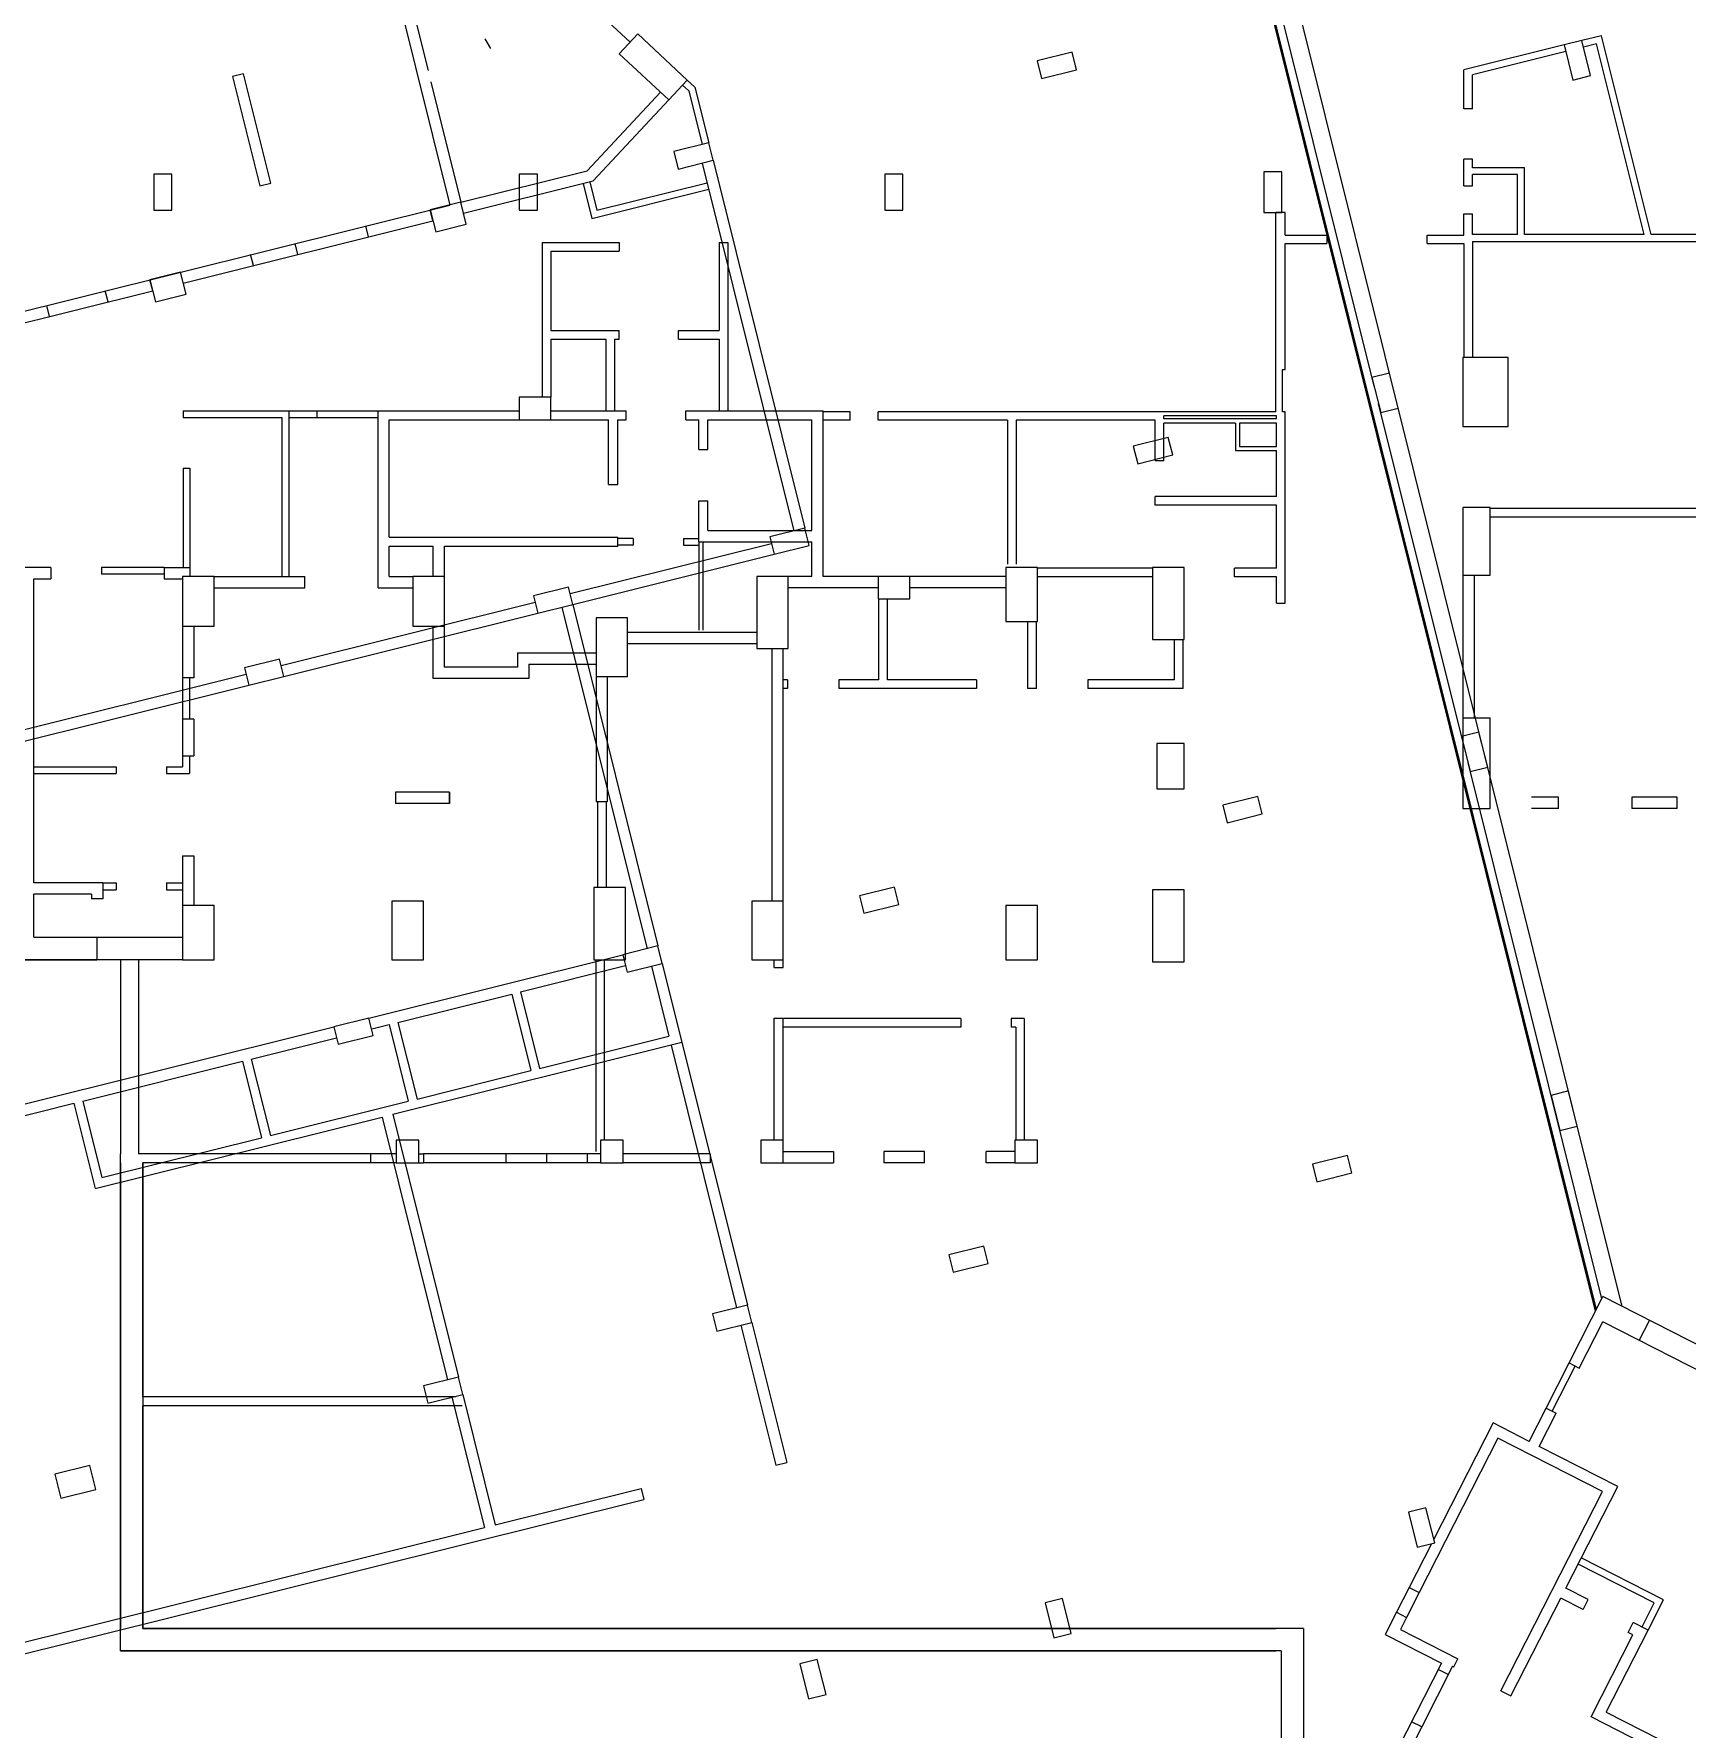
# Model space of a CAD drawing. Header units: metres. Extents: x -681087 to 1033303, y 74272 to 2630761.
# Drawn here: x 19767 to 56399, y 2245452 to 2283023 of the extents above; entities that cross this region are included whole.
import ezdxf

# ---------------------------------------------------------------- set-up
doc = ezdxf.new("R2010")
doc.units = ezdxf.units.M
for name, color, linetype in [('SKELETON_CLEAN', 7, 'Continuous'), ('SKELETON_ISOLATED', 1, 'Continuous'), ('SKELETON_ORIGINAL', 8, 'Continuous')]:
    doc.layers.add(name, color=color, linetype=linetype)

msp = doc.modelspace()

# ---------------------------------------------------------------- linework, layer by layer
at = {"layer": 'SKELETON_CLEAN'}
for p, q in [((26759, 2288160), (28985, 2279230)), ((27210, 2287386), (28500, 2282211)), ((33146, 2283022), (32737, 2282582)), ((34244, 2282000), (33146, 2283022)), ((54066, 2282874), (53678, 2282777)), ((54503, 2282983), (54066, 2282874)), ((54260, 2282098), (54066, 2282874)), ((55602, 2278574), (54503, 2282983)), ((32737, 2282582), (33836, 2281561)), ((42776, 2282617), (41999, 2282424)), ((42872, 2282229), (42776, 2282617)), ((53678, 2282777), (51453, 2282223)), ((53714, 2282632), (51643, 2282115)), ((53678, 2282777), (53871, 2282001)), ((54393, 2282801), (54102, 2282729)), ((55447, 2278574), (54393, 2282801)), ((24410, 2282140), (24168, 2282080)), ((24168, 2282080), (24773, 2279654)), ((25015, 2279714), (24410, 2282140)), ((41999, 2282424), (42096, 2282036)), ((42096, 2282036), (42872, 2282229)), ((51453, 2281364), (51453, 2282223)), ((51643, 2281364), (51643, 2282115)), ((53871, 2282001), (54260, 2282098)), ((28562, 2281960), (29228, 2279291)), ((33652, 2281732), (32027, 2279989)), ((33836, 2281561), (34244, 2282000)), ((34142, 2281890), (34280, 2281761)), ((34244, 2282000), (34415, 2281841)), ((34280, 2281761), (34577, 2280573)), ((34415, 2281841), (34722, 2280609)), ((33835, 2281561), (32160, 2279764)), ((51643, 2281364), (51453, 2281364)), ((34722, 2280609), (33946, 2280416)), ((34819, 2280221), (34722, 2280609)), ((33946, 2280416), (34043, 2280028)), ((34043, 2280028), (34819, 2280221)), ((34819, 2280221), (36851, 2272071)), ((51453, 2279654), (51453, 2280244)), ((51643, 2280244), (51453, 2280244)), ((51643, 2280054), (51643, 2280244)), ((22823, 2279916), (22423, 2279916)), ((22423, 2279916), (22423, 2279116)), ((22823, 2279116), (22823, 2279916)), ((29228, 2279291), (32027, 2279989)), ((30923, 2279916), (30523, 2279916)), ((30523, 2279916), (30523, 2279116)), ((30923, 2279116), (30923, 2279916)), ((39023, 2279916), (38623, 2279916)), ((38623, 2279916), (38623, 2279116)), ((39023, 2279116), (39023, 2279916)), ((47423, 2279966), (47023, 2279966)), ((47023, 2279966), (47023, 2279066)), ((47423, 2279066), (47423, 2279966)), ((52793, 2280054), (51643, 2280054)), ((52643, 2279904), (51643, 2279904)), ((51643, 2279654), (51643, 2279904)), ((52643, 2278574), (52643, 2279904)), ((52793, 2278574), (52793, 2280054)), ((24773, 2279654), (25015, 2279714)), ((29288, 2279048), (32160, 2279764)), ((31939, 2279709), (32133, 2278933)), ((32085, 2279746), (32242, 2279114)), ((32133, 2278933), (34722, 2279578)), ((32242, 2279114), (34685, 2279723)), ((51453, 2279654), (51643, 2279654)), ((14989, 2275741), (28985, 2279230)), ((22423, 2279116), (22823, 2279116)), ((29228, 2279291), (28549, 2279122)), ((28609, 2278879), (28549, 2279122)), ((28549, 2279122), (28670, 2278636)), ((29349, 2278806), (29228, 2279291)), ((30523, 2279116), (30923, 2279116)), ((38623, 2279116), (39023, 2279116)), ((23078, 2277500), (28609, 2278879)), ((28670, 2278636), (29349, 2278806)), ((47283, 2274649), (47283, 2279066)), ((47493, 2278564), (47493, 2279066)), ((51453, 2278564), (51453, 2279034)), ((51453, 2279034), (51643, 2279034)), ((51643, 2278574), (51643, 2279034)), ((31033, 2278399), (32733, 2278399)), ((31033, 2278399), (31033, 2274969)), ((32733, 2278399), (32733, 2278209)), ((34953, 2278399), (34953, 2276449)), ((34953, 2278399), (35143, 2278399)), ((35143, 2278399), (35143, 2274669)), ((47493, 2278564), (48418, 2278564)), ((47493, 2278374), (48418, 2278374)), ((47493, 2275584), (47493, 2278374)), ((48418, 2278564), (48418, 2278374)), ((50638, 2278564), (51453, 2278564)), ((50638, 2278374), (50638, 2278564)), ((50638, 2278374), (51453, 2278374)), ((51453, 2278374), (51453, 2275854)), ((52643, 2278574), (51643, 2278574)), ((51643, 2278424), (61253, 2278424)), ((51643, 2278424), (51643, 2275854)), ((55447, 2278574), (52793, 2278574)), ((61253, 2278574), (55602, 2278574)), ((31223, 2278209), (32733, 2278209)), ((31223, 2278209), (31223, 2276449)), ((23018, 2277743), (22339, 2277573)), ((22399, 2277331), (22339, 2277573)), ((22339, 2277573), (22460, 2277088)), ((23139, 2277258), (23018, 2277743)), ((14928, 2275468), (22399, 2277331)), ((22460, 2277088), (23139, 2277258)), ((31223, 2276449), (32733, 2276449)), ((32733, 2276259), (32733, 2276449)), ((34053, 2276259), (34053, 2276449)), ((34053, 2276449), (34953, 2276449)), ((31223, 2276259), (32443, 2276259)), ((31223, 2276259), (31223, 2274969)), ((32443, 2276259), (32443, 2274669)), ((32633, 2276259), (32633, 2274669)), ((32633, 2276259), (32733, 2276259)), ((34053, 2276259), (34953, 2276259)), ((34953, 2276259), (34953, 2274669)), ((52433, 2275854), (51433, 2275854)), ((51433, 2275854), (51433, 2274324)), ((52433, 2274324), (52433, 2275854)), ((47433, 2274649), (47433, 2275584)), ((47433, 2275584), (47493, 2275584)), ((49805, 2275507), (49416, 2275410)), ((49416, 2275410), (49610, 2274634)), ((49998, 2274730), (49805, 2275507)), ((31223, 2274969), (30523, 2274969)), ((30523, 2274969), (30523, 2274469)), ((31223, 2274469), (31223, 2274969)), ((23073, 2274669), (27393, 2274669)), ((23073, 2274669), (23073, 2274519)), ((25413, 2274669), (25413, 2274519)), ((27393, 2270749), (27393, 2274669)), ((27393, 2274669), (30523, 2274669)), ((31223, 2274669), (32893, 2274669)), ((32893, 2274469), (32893, 2274669)), ((34213, 2274469), (34213, 2274669)), ((34213, 2274669), (37253, 2274669)), ((37253, 2270999), (37253, 2274669)), ((37853, 2274649), (37253, 2274649)), ((37853, 2274459), (37853, 2274649)), ((47283, 2274649), (38473, 2274649)), ((38473, 2274459), (38473, 2274649)), ((47493, 2274649), (47433, 2274649)), ((47493, 2270989), (47493, 2274649)), ((49610, 2274634), (49998, 2274730)), ((23073, 2274519), (25263, 2274519)), ((25263, 2274519), (25263, 2270999)), ((25413, 2274519), (25413, 2270999)), ((25413, 2274519), (27393, 2274519)), ((27643, 2271869), (27643, 2274469)), ((27643, 2274469), (32503, 2274469)), ((30523, 2274469), (31223, 2274469)), ((32503, 2273039), (32503, 2274469)), ((32703, 2274469), (32893, 2274469)), ((32703, 2273039), (32703, 2274469)), ((34213, 2274469), (34503, 2274469)), ((34503, 2273814), (34503, 2274469)), ((34703, 2274469), (37003, 2274469)), ((34703, 2273814), (34703, 2274469)), ((37003, 2272019), (37003, 2274469)), ((37853, 2274459), (37253, 2274459)), ((41343, 2274459), (38473, 2274459)), ((41343, 2274459), (41343, 2271269)), ((41533, 2274459), (41533, 2271269)), ((44613, 2274459), (41533, 2274459)), ((44613, 2273569), (44613, 2274459)), ((47303, 2274559), (44803, 2274559)), ((44803, 2274489), (44803, 2274559)), ((47303, 2274489), (44803, 2274489)), ((46393, 2274399), (44803, 2274399)), ((44803, 2273569), (44803, 2274399)), ((46393, 2274399), (46393, 2273789)), ((47303, 2274399), (46483, 2274399)), ((46483, 2274399), (46483, 2273879)), ((47303, 2274489), (47303, 2274559)), ((47303, 2273879), (47303, 2274399)), ((51433, 2274324), (52433, 2274324)), ((34503, 2273814), (34703, 2273814)), ((44904, 2274079), (44128, 2273885)), ((44128, 2273885), (44225, 2273497)), ((45001, 2273691), (44904, 2274079)), ((46483, 2273879), (47303, 2273879)), ((44225, 2273497), (45001, 2273691)), ((44613, 2273569), (44803, 2273569)), ((46393, 2273789), (47303, 2273789)), ((47303, 2272769), (47303, 2273789)), ((23073, 2273399), (23223, 2273399)), ((23073, 2273399), (23073, 2271199)), ((23223, 2273399), (23223, 2271199)), ((32503, 2273039), (32703, 2273039)), ((47303, 2272769), (44613, 2272769)), ((44613, 2272579), (44613, 2272769)), ((34503, 2271769), (34503, 2272674)), ((34503, 2272674), (34703, 2272674)), ((34703, 2272019), (34703, 2272674)), ((47303, 2272579), (44613, 2272579)), ((47303, 2271182), (47303, 2272579)), ((52033, 2272524), (51433, 2272524)), ((51433, 2272524), (51433, 2271024)), ((52033, 2271024), (52033, 2272524)), ((34703, 2272019), (37003, 2272019)), ((36851, 2272071), (36075, 2271877)), ((36948, 2271683), (36851, 2272071)), ((27643, 2271869), (32703, 2271869)), ((27643, 2270999), (27643, 2271669)), ((27643, 2271669), (28613, 2271669)), ((28613, 2270999), (28613, 2271669)), ((28863, 2271669), (32703, 2271669)), ((28863, 2270999), (28863, 2271669)), ((32703, 2271669), (32703, 2271869)), ((33044, 2271839), (32704, 2271839)), ((33044, 2271689), (32704, 2271689)), ((33044, 2271839), (33044, 2271689)), ((34164, 2271839), (34503, 2271839)), ((34164, 2271839), (34164, 2271689)), ((34164, 2271689), (34503, 2271689)), ((34503, 2271769), (34503, 2269804)), ((34503, 2271769), (37003, 2271769)), ((36075, 2271877), (36172, 2271489)), ((36172, 2271489), (36948, 2271683)), ((37003, 2270999), (37003, 2271769)), ((20143, 2271199), (17753, 2271199)), ((20143, 2271199), (20143, 2270949)), ((22653, 2271199), (21263, 2271199)), ((21263, 2271199), (21263, 2271049)), ((22653, 2271199), (23223, 2271199)), ((22653, 2271199), (22653, 2270949)), ((23223, 2271199), (23223, 2270999)), ((31708, 2270376), (36172, 2271489)), ((42003, 2271199), (41303, 2271199)), ((41303, 2271199), (41303, 2269999)), ((42003, 2269999), (42003, 2271199)), ((45253, 2271199), (44553, 2271199)), ((44553, 2271199), (44553, 2269599)), ((45253, 2269599), (45253, 2271199)), ((19768, 2270949), (20143, 2270949)), ((19768, 2264204), (19768, 2270949)), ((22653, 2271049), (21263, 2271049)), ((22653, 2270949), (23063, 2270949)), ((23763, 2270999), (23063, 2270999)), ((23063, 2270999), (23063, 2269899)), ((23763, 2270999), (25773, 2270999)), ((23763, 2269899), (23763, 2270999)), ((25773, 2270749), (25773, 2270999)), ((27643, 2270999), (28163, 2270999)), ((28863, 2270999), (28163, 2270999)), ((28163, 2270999), (28163, 2269899)), ((28863, 2269899), (28863, 2270999)), ((36483, 2270999), (35783, 2270999)), ((35783, 2270999), (35783, 2269399)), ((37003, 2270999), (36433, 2270999)), ((36483, 2269399), (36483, 2270999)), ((41303, 2270999), (37253, 2270999)), ((39173, 2270999), (38473, 2270999)), ((38473, 2270999), (38473, 2270499)), ((39173, 2270499), (39173, 2270999)), ((47303, 2271179), (46373, 2271179)), ((46373, 2270989), (46373, 2271179)), ((47303, 2270989), (46373, 2270989)), ((47303, 2270409), (47303, 2270989)), ((47493, 2270409), (47493, 2270989)), ((51433, 2271024), (52033, 2271024)), ((51433, 2271024), (51433, 2267854)), ((23763, 2270749), (25773, 2270749)), ((27393, 2270749), (28163, 2270749)), ((31611, 2270764), (30835, 2270571)), ((30835, 2270571), (30932, 2270183)), ((31708, 2270376), (31611, 2270764)), ((38473, 2270499), (39173, 2270499)), ((38493, 2268704), (38493, 2270499)), ((38683, 2268704), (38683, 2270499)), ((25304, 2268780), (30932, 2270183)), ((30932, 2270183), (31708, 2270376)), ((31708, 2270376), (33595, 2262808)), ((32223, 2270084), (32223, 2267394)), ((32923, 2270084), (32223, 2270084)), ((32923, 2268784), (32923, 2270084)), ((47303, 2270409), (47493, 2270409)), ((23063, 2269899), (23063, 2268754)), ((23063, 2269899), (23763, 2269899)), ((23313, 2269899), (23313, 2268754)), ((28163, 2269899), (28863, 2269899)), ((28613, 2268734), (28613, 2269899)), ((28863, 2268984), (28863, 2269899)), ((41303, 2269999), (42003, 2269999)), ((41793, 2268514), (41793, 2269999)), ((41983, 2268514), (41983, 2269999)), ((30483, 2269304), (30483, 2268984)), ((30483, 2269304), (32223, 2269304)), ((35783, 2269399), (36483, 2269399)), ((36373, 2263804), (36373, 2269399)), ((44553, 2269599), (45253, 2269599)), ((45043, 2268704), (45043, 2269599)), ((45233, 2268514), (45233, 2269599)), ((25207, 2269168), (24431, 2268974)), ((24431, 2268974), (24528, 2268586)), ((25304, 2268780), (25207, 2269168)), ((30483, 2268984), (28863, 2268984)), ((30733, 2269054), (30733, 2268734)), ((30733, 2269054), (32223, 2269054)), ((17154, 2266747), (24528, 2268586)), ((23063, 2268754), (23063, 2267834)), ((23313, 2268754), (23063, 2268754)), ((24528, 2268586), (25304, 2268780)), ((30733, 2268734), (28613, 2268734)), ((32223, 2268784), (32923, 2268784)), ((32473, 2268784), (32473, 2266004)), ((36463, 2268704), (36373, 2268704)), ((36463, 2268704), (36463, 2268514)), ((38493, 2268704), (37603, 2268704)), ((37603, 2268704), (37603, 2268514)), ((40653, 2268704), (38683, 2268704)), ((40653, 2268704), (40653, 2268514)), ((45043, 2268704), (43123, 2268704)), ((43123, 2268704), (43123, 2268514)), ((36463, 2268514), (36373, 2268514)), ((40653, 2268514), (37603, 2268514)), ((41983, 2268514), (41793, 2268514)), ((45233, 2268514), (43123, 2268514)), ((23063, 2267834), (23063, 2267024)), ((23313, 2267834), (23063, 2267834)), ((23313, 2267834), (23313, 2267024)), ((52033, 2267854), (51433, 2267854)), ((51433, 2267854), (51433, 2265854)), ((52033, 2265854), (52033, 2267854)), ((51788, 2267550), (51400, 2267453)), ((51400, 2267453), (51594, 2266677)), ((51982, 2266774), (51788, 2267550)), ((45253, 2267294), (44653, 2267294)), ((44653, 2267294), (44653, 2266294)), ((45253, 2267294), (45053, 2267294)), ((45253, 2266294), (45253, 2267294)), ((19768, 2266779), (21588, 2266779)), ((21588, 2266779), (21588, 2266629)), ((22708, 2266779), (23063, 2266779)), ((22708, 2266779), (22708, 2266629)), ((23063, 2267024), (23063, 2266779)), ((23063, 2267024), (23313, 2267024)), ((23213, 2267024), (23213, 2266629)), ((51594, 2266677), (51982, 2266774)), ((19768, 2266629), (21588, 2266629)), ((22708, 2266629), (23213, 2266629)), ((28978, 2266219), (27778, 2266219)), ((27778, 2266219), (27778, 2265969)), ((28978, 2265969), (27778, 2265969)), ((28978, 2265969), (28978, 2266219)), ((32473, 2266004), (32223, 2266004)), ((44653, 2266294), (45253, 2266294)), ((46888, 2266122), (46112, 2265929)), ((46112, 2265929), (46209, 2265541)), ((46985, 2265734), (46888, 2266122)), ((53553, 2266104), (52953, 2266104)), ((53553, 2265854), (53553, 2266104)), ((55173, 2266104), (55173, 2265854)), ((56183, 2266104), (55173, 2266104)), ((56183, 2265854), (56183, 2266104)), ((46209, 2265541), (46985, 2265734)), ((51433, 2265854), (52033, 2265854)), ((53553, 2265854), (52953, 2265854)), ((56183, 2265854), (55173, 2265854)), ((23063, 2264804), (23063, 2263704)), ((23063, 2264804), (23313, 2264804)), ((23313, 2264804), (23313, 2263704)), ((21293, 2264204), (19768, 2264204)), ((21293, 2264204), (21588, 2264204)), ((21293, 2264204), (21293, 2263854)), ((21293, 2264054), (21588, 2264054)), ((21588, 2264204), (21588, 2264054)), ((22708, 2264204), (23063, 2264204)), ((22708, 2264204), (22708, 2264054)), ((22708, 2264054), (23063, 2264054)), ((32873, 2264104), (32173, 2264104)), ((32173, 2264104), (32173, 2262504)), ((32873, 2262504), (32873, 2264104)), ((38835, 2264114), (38059, 2263921)), ((38932, 2263726), (38835, 2264114)), ((45253, 2264054), (44553, 2264054)), ((44553, 2264054), (44553, 2262454)), ((45253, 2262454), (45253, 2264054)), ((19768, 2263004), (19768, 2263954)), ((21043, 2263954), (19768, 2263954)), ((21043, 2263954), (21043, 2263854)), ((21293, 2263854), (21043, 2263854)), ((23763, 2263704), (23063, 2263704)), ((23063, 2263704), (23063, 2262504)), ((23763, 2262504), (23763, 2263704)), ((28398, 2263804), (27698, 2263804)), ((27698, 2263804), (27698, 2262504)), ((28398, 2262504), (28398, 2263804)), ((36373, 2263804), (35673, 2263804)), ((35673, 2263804), (35673, 2262504)), ((36373, 2262504), (36373, 2263804)), ((38059, 2263921), (38155, 2263533)), ((38155, 2263533), (38932, 2263726)), ((42003, 2263704), (41303, 2263704)), ((41303, 2263704), (41303, 2262504)), ((42003, 2262504), (42003, 2263704)), ((19768, 2263004), (23063, 2263004)), ((21163, 2263004), (21163, 2262504)), ((27191, 2261211), (32819, 2262614)), ((33595, 2262808), (32819, 2262614)), ((32819, 2262614), (32916, 2262226)), ((33692, 2262420), (33595, 2262808)), ((23063, 2262504), (3243, 2262504)), ((18123, 2262504), (21163, 2262504)), ((21683, 2262504), (21683, 2258204)), ((22083, 2262504), (22083, 2258204)), ((23063, 2262504), (23763, 2262504)), ((27698, 2262504), (28398, 2262504)), ((30551, 2261791), (32879, 2262372)), ((32173, 2262504), (32873, 2262504)), ((32916, 2262226), (33692, 2262420)), ((33449, 2262359), (33836, 2260807)), ((33692, 2262420), (35581, 2254845)), ((35673, 2262504), (36373, 2262504)), ((36173, 2262329), (36173, 2262504)), ((36173, 2262329), (36373, 2262329)), ((36373, 2262329), (36373, 2262504)), ((41303, 2262504), (42003, 2262504)), ((44553, 2262454), (45253, 2262454)), ((30551, 2261791), (30974, 2260093)), ((27834, 2261114), (30357, 2261743)), ((30357, 2261743), (30780, 2260045)), ((27191, 2261211), (26415, 2261018)), ((27288, 2260823), (27191, 2261211)), ((27252, 2260969), (27640, 2261065)), ((27640, 2261065), (28063, 2259367)), ((27834, 2261114), (28257, 2259416)), ((36173, 2258504), (36173, 2261209)), ((36173, 2261209), (36373, 2261209)), ((36373, 2258504), (36373, 2261209)), ((39633, 2261199), (36383, 2261199)), ((40303, 2261199), (39633, 2261199)), ((40303, 2261199), (40303, 2261009)), ((41713, 2261199), (41423, 2261199)), ((41423, 2261199), (41423, 2261009)), ((41713, 2261199), (41713, 2258504)), ((19041, 2259179), (26415, 2261018)), ((24583, 2260303), (26475, 2260775)), ((26415, 2261018), (26512, 2260630)), ((26512, 2260630), (27288, 2260823)), ((27723, 2259077), (34127, 2260673)), ((30974, 2260093), (33836, 2260807)), ((40303, 2261009), (36383, 2261009)), ((41523, 2261009), (41423, 2261009)), ((41523, 2261009), (41523, 2258504)), ((24583, 2260303), (25007, 2258605)), ((20848, 2259372), (24389, 2260255)), ((24389, 2260255), (24813, 2258557)), ((28257, 2259416), (30780, 2260045)), ((53772, 2259594), (53384, 2259497)), ((53966, 2258817), (53772, 2259594)), ((19101, 2258936), (20654, 2259324)), ((20654, 2259324), (21125, 2257431)), ((20848, 2259372), (21271, 2257674)), ((25007, 2258605), (28063, 2259367)), ((53384, 2259497), (53578, 2258721)), ((21125, 2257431), (27481, 2259016)), ((27481, 2259016), (28932, 2253194)), ((27723, 2259077), (29175, 2253255)), ((53578, 2258721), (53966, 2258817)), ((21271, 2257674), (24813, 2258557)), ((28298, 2258504), (27798, 2258504)), ((27798, 2258504), (27798, 2258004)), ((28298, 2258004), (28298, 2258504)), ((32823, 2258504), (32323, 2258504)), ((32323, 2258504), (32323, 2258004)), ((32823, 2258004), (32823, 2258504)), ((36373, 2258504), (35873, 2258504)), ((35873, 2258504), (35873, 2258004)), ((36373, 2258004), (36373, 2258504)), ((42003, 2258504), (41503, 2258504)), ((41503, 2258504), (41503, 2258004)), ((42003, 2258004), (42003, 2258504)), ((21683, 2247184), (21683, 2258204)), ((27798, 2258204), (22082, 2258204)), ((28298, 2258204), (28403, 2258204)), ((32033, 2258204), (28403, 2258204)), ((28403, 2258204), (28403, 2258004)), ((32323, 2258204), (32033, 2258204)), ((32033, 2258004), (32033, 2258204)), ((34753, 2258204), (32823, 2258204)), ((34753, 2258204), (34753, 2258004)), ((36373, 2258254), (37483, 2258254)), ((37483, 2258254), (37483, 2258004)), ((38603, 2258254), (38603, 2258004)), ((39498, 2258254), (38603, 2258254)), ((39498, 2258004), (39498, 2258254)), ((41503, 2258254), (40868, 2258254)), ((40868, 2258004), (40868, 2258254)), ((48872, 2258166), (48096, 2257972)), ((48969, 2257778), (48872, 2258166)), ((27798, 2258004), (22182, 2258004)), ((22183, 2252819), (22183, 2258004)), ((27798, 2258004), (28298, 2258004)), ((28298, 2258004), (28403, 2258004)), ((32033, 2258004), (28403, 2258004)), ((32323, 2258004), (32033, 2258004)), ((32323, 2258004), (32823, 2258004)), ((34753, 2258004), (32823, 2258004)), ((35873, 2258004), (36373, 2258004)), ((36373, 2258004), (37483, 2258004)), ((39498, 2258004), (38603, 2258004)), ((41503, 2258004), (40868, 2258004)), ((41503, 2258004), (42003, 2258004)), ((48096, 2257972), (48193, 2257584)), ((48193, 2257584), (48969, 2257778)), ((40819, 2256158), (40042, 2255964)), ((40915, 2255770), (40819, 2256158)), ((40042, 2255964), (40139, 2255576)), ((40139, 2255576), (40915, 2255770)), ((53786, 2253566), (54535, 2255036)), ((59542, 2252485), (54535, 2255036)), ((35579, 2254851), (34803, 2254658)), ((34803, 2254658), (34899, 2254270)), ((35676, 2254463), (35579, 2254851)), ((34899, 2254270), (35676, 2254463)), ((35433, 2254403), (36207, 2251298)), ((35676, 2254463), (36450, 2251358)), ((54008, 2253453), (54531, 2254477)), ((59761, 2251812), (54531, 2254477)), ((53277, 2252568), (53786, 2253566)), ((53786, 2253566), (54008, 2253453)), ((29175, 2253255), (28399, 2253061)), ((29272, 2252867), (29175, 2253255)), ((29124, 2252819), (22183, 2252819)), ((28399, 2253061), (28496, 2252673)), ((28496, 2252673), (29272, 2252867)), ((29029, 2252806), (29749, 2249920)), ((29272, 2252867), (29991, 2249980)), ((52900, 2251829), (53277, 2252568)), ((53123, 2251715), (53500, 2252455)), ((53277, 2252568), (53500, 2252455)), ((52099, 2252237), (50786, 2249662)), ((52900, 2251829), (52099, 2252237)), ((52208, 2251901), (50464, 2248480)), ((54524, 2250721), (52208, 2251901)), ((54861, 2250830), (53123, 2251715)), ((21006, 2251295), (20230, 2251102)), ((21139, 2250762), (21006, 2251295)), ((36207, 2251298), (36450, 2251358)), ((20230, 2251102), (20363, 2250568)), ((14212, 2245788), (33283, 2250543)), ((20363, 2250568), (21139, 2250762)), ((29991, 2249980), (33223, 2250786)), ((33223, 2250786), (33283, 2250543)), ((52273, 2246301), (54524, 2250721)), ((53712, 2248576), (54861, 2250830)), ((50613, 2250355), (50225, 2250258)), ((50225, 2250258), (50419, 2249482)), ((50807, 2249579), (50613, 2250355)), ((14394, 2246091), (29749, 2249920)), ((50735, 2249561), (50242, 2248593)), ((50419, 2249482), (50807, 2249579)), ((55673, 2248250), (53984, 2249110)), ((55875, 2248315), (54053, 2249244)), ((42560, 2248347), (42172, 2248250)), ((42753, 2247571), (42560, 2248347)), ((50242, 2248593), (49960, 2248041)), ((50464, 2248480), (50183, 2247927)), ((50242, 2248593), (50464, 2248480)), ((52495, 2246188), (53599, 2248353)), ((54093, 2248101), (53599, 2248353)), ((54207, 2248324), (53712, 2248576)), ((54093, 2248101), (54207, 2248324)), ((55534, 2247647), (55875, 2248315)), ((42172, 2248250), (42365, 2247474)), ((49960, 2248041), (49711, 2247551)), ((49960, 2248041), (50183, 2247927)), ((50183, 2247927), (50047, 2247660)), ((55401, 2247715), (55673, 2248250)), ((22183, 2247684), (47283, 2247684)), ((47903, 2247684), (22183, 2247684)), ((42365, 2247474), (42753, 2247571)), ((49711, 2247551), (50958, 2246915)), ((50047, 2247660), (51321, 2247011)), ((54272, 2245720), (55198, 2247538)), ((54608, 2245830), (55534, 2247647)), ((55091, 2247592), (55204, 2247815)), ((55198, 2247538), (55091, 2247592)), ((55534, 2247647), (55204, 2247815)), ((47403, 2247184), (47403, 2230099)), ((37126, 2246992), (36738, 2246896)), ((36738, 2246896), (36932, 2246119)), ((37320, 2246216), (37126, 2246992)), ((50958, 2246915), (48915, 2242905)), ((51203, 2246846), (50518, 2245501)), ((51203, 2246846), (51230, 2246832)), ((51230, 2246832), (51321, 2247011)), ((36932, 2246119), (37320, 2246216)), ((47903, 2246352), (47903, 2244819)), ((52273, 2246301), (52495, 2246188)), ((54272, 2245720), (54363, 2245899)), ((56317, 2244678), (54272, 2245720)), ((54608, 2245830), (62043, 2242041)), ((50518, 2245501), (50295, 2245614)), ((50518, 2245501), (50386, 2245242))]:
    msp.add_line(p, q, dxfattribs=at)
at = {"layer": 'SKELETON_ISOLATED'}
for p, q in [((54963, 2254818), (45244, 2293796)), ((54381, 2254734), (45920, 2288669)), ((31911, 2283834), (32977, 2282840)), ((49465, 2275216), (47433, 2283366)), ((29761, 2282917), (29883, 2282699)), ((34576, 2280161), (36608, 2272010)), ((27183, 2278523), (27122, 2278766)), ((47258, 2279066), (47353, 2279066)), ((25550, 2278374), (25611, 2278132)), ((24631, 2277887), (24570, 2278130)), ((21410, 2277084), (21349, 2277327)), ((20049, 2277002), (20109, 2276760)), ((26033, 2274669), (26033, 2274519)), ((51449, 2267259), (49562, 2274828)), ((58083, 2272504), (52033, 2272504)), ((58083, 2272314), (52033, 2272314)), ((31648, 2270619), (36111, 2271732)), ((34593, 2271769), (34593, 2269804)), ((44553, 2271179), (42003, 2271179)), ((44553, 2270989), (42003, 2270989)), ((51683, 2271024), (51683, 2267854)), ((38473, 2270749), (36483, 2270749)), ((41303, 2270749), (39173, 2270749)), ((25244, 2269022), (30871, 2270425)), ((31466, 2270316), (33353, 2262747)), ((35783, 2269754), (32923, 2269754)), ((35783, 2269504), (32923, 2269504)), ((36123, 2263804), (36123, 2269399)), ((17093, 2266990), (24468, 2268829)), ((23213, 2268754), (23213, 2267834)), ((54509, 2254985), (51545, 2266871)), ((32263, 2264104), (32263, 2266004)), ((32453, 2264104), (32453, 2266004)), ((32223, 2258254), (32223, 2262504)), ((32413, 2258507), (32413, 2262504)), ((33885, 2260613), (35336, 2254791)), ((27223, 2258204), (27223, 2258004)), ((30223, 2258204), (30223, 2258004)), ((31133, 2258004), (31133, 2258204)), ((21683, 2258004), (21683, 2247684)), ((55341, 2254064), (55568, 2254510)), ((53411, 2252500), (53919, 2253498)), ((22183, 2252844), (22183, 2250152)), ((29254, 2252619), (22183, 2252619)), ((34543, 2247184), (34483, 2247184)), ((51108, 2246659), (50885, 2246772))]:
    msp.add_line(p, q, dxfattribs=at)
at = {"layer": 'SKELETON_ORIGINAL'}
for p, q in [((54963, 2254818), (45244, 2293796)), ((54370, 2254714), (45905, 2288665)), ((54391, 2254754), (45935, 2288672)), ((26759, 2288160), (28985, 2279230)), ((27210, 2287386), (28500, 2282211)), ((31911, 2283834), (32977, 2282840)), ((49465, 2275216), (47433, 2283366)), ((29761, 2282917), (29883, 2282699)), ((33146, 2283022), (32737, 2282582)), ((33147, 2283023), (32738, 2282584)), ((34244, 2282000), (33146, 2283022)), ((34244, 2282000), (33147, 2283023)), ((54066, 2282874), (53678, 2282777)), ((54503, 2282983), (54066, 2282874)), ((54260, 2282098), (54066, 2282874)), ((55602, 2278574), (54503, 2282983)), ((32737, 2282582), (33836, 2281561)), ((32738, 2282584), (33835, 2281561)), ((42776, 2282617), (41999, 2282424)), ((42872, 2282229), (42776, 2282617)), ((53678, 2282777), (51453, 2282223)), ((53714, 2282632), (51643, 2282115)), ((53678, 2282777), (53871, 2282001)), ((54393, 2282801), (54102, 2282729)), ((55447, 2278574), (54393, 2282801)), ((24410, 2282140), (24168, 2282080)), ((24168, 2282080), (24773, 2279654)), ((25015, 2279714), (24410, 2282140)), ((41999, 2282424), (42096, 2282036)), ((42096, 2282036), (42872, 2282229)), ((51453, 2281364), (51453, 2282223)), ((51643, 2281364), (51643, 2282115)), ((53871, 2282001), (54260, 2282098)), ((28562, 2281960), (29228, 2279291)), ((33652, 2281732), (32027, 2279989)), ((33835, 2281561), (34244, 2282000)), ((33836, 2281561), (34244, 2282000)), ((34142, 2281890), (34280, 2281761)), ((34244, 2282000), (34415, 2281841)), ((34280, 2281761), (34577, 2280573)), ((34415, 2281841), (34722, 2280609)), ((33835, 2281561), (32160, 2279764)), ((51643, 2281364), (51453, 2281364)), ((34722, 2280609), (33946, 2280416)), ((34819, 2280221), (34722, 2280609)), ((33946, 2280416), (34043, 2280028)), ((34043, 2280028), (34819, 2280221)), ((34819, 2280221), (36851, 2272071)), ((51453, 2279654), (51453, 2280244)), ((51643, 2280244), (51453, 2280244)), ((51643, 2280054), (51643, 2280244)), ((22823, 2279916), (22423, 2279916)), ((22423, 2279916), (22423, 2279116)), ((22823, 2279116), (22823, 2279916)), ((29228, 2279291), (32027, 2279989)), ((30923, 2279916), (30523, 2279916)), ((30523, 2279916), (30523, 2279116)), ((30923, 2279116), (30923, 2279916)), ((34576, 2280161), (36608, 2272010)), ((39023, 2279916), (38623, 2279916)), ((38623, 2279916), (38623, 2279116)), ((39023, 2279116), (39023, 2279916)), ((47423, 2279966), (47023, 2279966)), ((47023, 2279966), (47023, 2279066)), ((47423, 2279066), (47423, 2279966)), ((52793, 2280054), (51643, 2280054)), ((52643, 2279904), (51643, 2279904)), ((51643, 2279654), (51643, 2279904)), ((52643, 2278574), (52643, 2279904)), ((52793, 2278574), (52793, 2280054)), ((24773, 2279654), (25015, 2279714)), ((29288, 2279048), (32160, 2279764)), ((31939, 2279709), (32133, 2278933)), ((32085, 2279746), (32242, 2279114)), ((32133, 2278933), (34722, 2279578)), ((32242, 2279114), (34685, 2279723)), ((51453, 2279654), (51643, 2279654)), ((14989, 2275741), (28985, 2279230)), ((22423, 2279116), (22823, 2279116)), ((29228, 2279291), (28549, 2279122)), ((28609, 2278879), (28549, 2279122)), ((28549, 2279122), (28670, 2278636)), ((29349, 2278806), (29228, 2279291)), ((30523, 2279116), (30923, 2279116)), ((38623, 2279116), (39023, 2279116)), ((23078, 2277500), (28609, 2278879)), ((27183, 2278523), (27122, 2278766)), ((28670, 2278636), (29349, 2278806)), ((47023, 2279066), (47423, 2279066)), ((47283, 2274649), (47283, 2279066)), ((47493, 2279066), (47283, 2279066)), ((47493, 2278564), (47493, 2279066)), ((51453, 2278564), (51453, 2279034)), ((51453, 2279034), (51643, 2279034)), ((51643, 2278574), (51643, 2279034)), ((25550, 2278374), (25611, 2278132)), ((31033, 2278399), (32733, 2278399)), ((31033, 2278399), (31033, 2274969)), ((32733, 2278399), (32733, 2278209)), ((34953, 2278399), (34953, 2276449)), ((34953, 2278399), (35143, 2278399)), ((35143, 2278399), (35143, 2274669)), ((47493, 2278564), (48418, 2278564)), ((47493, 2278374), (48418, 2278374)), ((47493, 2275584), (47493, 2278374)), ((48418, 2278564), (48418, 2278374)), ((50638, 2278564), (51453, 2278564)), ((50638, 2278374), (50638, 2278564)), ((50638, 2278374), (51453, 2278374)), ((51453, 2278374), (51453, 2275854)), ((52643, 2278574), (51643, 2278574)), ((51643, 2278424), (61253, 2278424)), ((51643, 2278424), (51643, 2275854)), ((55447, 2278574), (52793, 2278574)), ((61253, 2278574), (55602, 2278574)), ((24631, 2277887), (24570, 2278130)), ((31223, 2278209), (32733, 2278209)), ((31223, 2278209), (31223, 2276449)), ((23018, 2277743), (22339, 2277573)), ((22399, 2277331), (22339, 2277573)), ((22339, 2277573), (22460, 2277088)), ((23139, 2277258), (23018, 2277743)), ((14928, 2275468), (22399, 2277331)), ((21410, 2277084), (21349, 2277327)), ((22460, 2277088), (23139, 2277258)), ((20049, 2277002), (20109, 2276760)), ((31223, 2276449), (32733, 2276449)), ((32733, 2276259), (32733, 2276449)), ((34053, 2276259), (34053, 2276449)), ((34053, 2276449), (34953, 2276449)), ((31223, 2276259), (32443, 2276259)), ((31223, 2276259), (31223, 2274969)), ((32443, 2276259), (32443, 2274669)), ((32633, 2276259), (32633, 2274669)), ((32633, 2276259), (32733, 2276259)), ((34053, 2276259), (34953, 2276259)), ((34953, 2276259), (34953, 2274669)), ((52433, 2275854), (51433, 2275854)), ((51433, 2275854), (51433, 2274324)), ((52433, 2274324), (52433, 2275854)), ((47433, 2274649), (47433, 2275584)), ((47433, 2275584), (47493, 2275584)), ((49805, 2275507), (49416, 2275410)), ((49416, 2275410), (49610, 2274634)), ((49998, 2274730), (49805, 2275507)), ((31223, 2274969), (30523, 2274969)), ((30523, 2274969), (30523, 2274469)), ((31223, 2274469), (31223, 2274969)), ((23073, 2274669), (27393, 2274669)), ((23073, 2274669), (23073, 2274519)), ((25413, 2274669), (25413, 2274519)), ((26033, 2274669), (26033, 2274519)), ((27393, 2270749), (27393, 2274669)), ((27393, 2270749), (27393, 2274669)), ((27393, 2274669), (30523, 2274669)), ((31223, 2274669), (32893, 2274669)), ((32893, 2274469), (32893, 2274669)), ((34213, 2274469), (34213, 2274669)), ((34213, 2274669), (37253, 2274669)), ((37253, 2270999), (37253, 2274669)), ((37853, 2274649), (37253, 2274649)), ((37853, 2274459), (37853, 2274649)), ((47283, 2274649), (38473, 2274649)), ((38473, 2274459), (38473, 2274649)), ((47493, 2274649), (47433, 2274649)), ((47493, 2270989), (47493, 2274649)), ((51449, 2267259), (49562, 2274828)), ((49610, 2274634), (49998, 2274730)), ((23073, 2274519), (25263, 2274519)), ((25263, 2274519), (25263, 2270999)), ((25413, 2274519), (25413, 2270999)), ((25413, 2274519), (27393, 2274519)), ((27643, 2271869), (27643, 2274469)), ((27643, 2274469), (32503, 2274469)), ((30523, 2274469), (31223, 2274469)), ((32503, 2273039), (32503, 2274469)), ((32703, 2274469), (32893, 2274469)), ((32703, 2273039), (32703, 2274469)), ((34213, 2274469), (34503, 2274469)), ((34503, 2273814), (34503, 2274469)), ((34703, 2274469), (37003, 2274469)), ((34703, 2273814), (34703, 2274469)), ((37003, 2272019), (37003, 2274469)), ((37853, 2274459), (37253, 2274459)), ((41343, 2274459), (38473, 2274459)), ((41343, 2274459), (41343, 2271269)), ((41533, 2274459), (41533, 2271269)), ((44613, 2274459), (41533, 2274459)), ((44613, 2273569), (44613, 2274459)), ((47303, 2274559), (44803, 2274559)), ((44803, 2274489), (44803, 2274559)), ((47303, 2274489), (44803, 2274489)), ((46393, 2274399), (44803, 2274399)), ((44803, 2273569), (44803, 2274399)), ((46393, 2274399), (46393, 2273789)), ((47303, 2274399), (46483, 2274399)), ((46483, 2274399), (46483, 2273879)), ((47303, 2274489), (47303, 2274559)), ((47303, 2273879), (47303, 2274399)), ((51433, 2274324), (52433, 2274324)), ((34503, 2273814), (34703, 2273814)), ((44904, 2274079), (44128, 2273885)), ((44128, 2273885), (44225, 2273497)), ((45001, 2273691), (44904, 2274079)), ((46483, 2273879), (47303, 2273879)), ((44225, 2273497), (45001, 2273691)), ((44613, 2273569), (44803, 2273569)), ((46393, 2273789), (47303, 2273789)), ((47303, 2272769), (47303, 2273789)), ((23073, 2273399), (23223, 2273399)), ((23073, 2273399), (23073, 2271199)), ((23223, 2273399), (23223, 2271199)), ((32503, 2273039), (32703, 2273039)), ((47303, 2272769), (44613, 2272769)), ((44613, 2272579), (44613, 2272769)), ((34503, 2271769), (34503, 2272674)), ((34503, 2272674), (34703, 2272674)), ((34703, 2272019), (34703, 2272674)), ((47303, 2272579), (44613, 2272579)), ((47303, 2271182), (47303, 2272579)), ((52033, 2272524), (51433, 2272524)), ((51433, 2272524), (51433, 2271024)), ((52033, 2271024), (52033, 2272524)), ((58083, 2272504), (52033, 2272504)), ((58083, 2272314), (52033, 2272314)), ((34703, 2272019), (37003, 2272019)), ((36851, 2272071), (36075, 2271877)), ((36948, 2271683), (36851, 2272071)), ((27643, 2271869), (32703, 2271869)), ((27643, 2270999), (27643, 2271669)), ((27643, 2271669), (28613, 2271669)), ((28613, 2270999), (28613, 2271669)), ((28863, 2271669), (32703, 2271669)), ((28863, 2270999), (28863, 2271669)), ((31648, 2270619), (36111, 2271732)), ((32703, 2271669), (32703, 2271869)), ((33044, 2271839), (32704, 2271839)), ((33044, 2271689), (32704, 2271689)), ((33044, 2271839), (33044, 2271689)), ((34164, 2271839), (34503, 2271839)), ((34164, 2271839), (34164, 2271689)), ((34164, 2271689), (34503, 2271689)), ((34503, 2271769), (34503, 2269804)), ((34503, 2271769), (37003, 2271769)), ((34593, 2271769), (34593, 2269804)), ((36075, 2271877), (36172, 2271489)), ((36172, 2271489), (36948, 2271683)), ((37003, 2270999), (37003, 2271769)), ((20143, 2271199), (17753, 2271199)), ((20143, 2271199), (20143, 2270949)), ((22653, 2271199), (21263, 2271199)), ((21263, 2271199), (21263, 2271049)), ((22653, 2271199), (23223, 2271199)), ((22653, 2271199), (22653, 2270949)), ((23223, 2271199), (23223, 2270999)), ((31708, 2270376), (36172, 2271489)), ((42003, 2271199), (41303, 2271199)), ((41303, 2271199), (41303, 2269999)), ((42003, 2269999), (42003, 2271199)), ((45253, 2271199), (44553, 2271199)), ((44553, 2271199), (44553, 2269599)), ((45253, 2269599), (45253, 2271199)), ((19768, 2270949), (20143, 2270949)), ((19768, 2264204), (19768, 2270949)), ((22653, 2271049), (21263, 2271049)), ((22653, 2270949), (23063, 2270949)), ((23763, 2270999), (23063, 2270999)), ((23063, 2270999), (23063, 2269899)), ((23763, 2270999), (25773, 2270999)), ((23763, 2269899), (23763, 2270999)), ((25773, 2270749), (25773, 2270999)), ((27643, 2270999), (28163, 2270999)), ((28863, 2270999), (28163, 2270999)), ((28163, 2270999), (28163, 2269899)), ((28863, 2269899), (28863, 2270999)), ((36483, 2270999), (35783, 2270999)), ((35783, 2270999), (35783, 2269399)), ((37003, 2270999), (36383, 2270999)), ((36483, 2269399), (36483, 2270999)), ((37003, 2270999), (36483, 2270999)), ((41303, 2270999), (37253, 2270999)), ((39173, 2270999), (38473, 2270999)), ((38473, 2270999), (38473, 2270499)), ((39173, 2270499), (39173, 2270999)), ((44553, 2271179), (42003, 2271179)), ((44553, 2270989), (42003, 2270989)), ((47303, 2271179), (46373, 2271179)), ((46373, 2270989), (46373, 2271179)), ((47303, 2270989), (46373, 2270989)), ((47303, 2270409), (47303, 2270989)), ((47493, 2270409), (47493, 2270989)), ((51433, 2271024), (52033, 2271024)), ((51433, 2271024), (51433, 2267854)), ((51683, 2271024), (51683, 2267854)), ((23763, 2270749), (25773, 2270749)), ((27393, 2270749), (28163, 2270749)), ((31611, 2270764), (30835, 2270571)), ((30835, 2270571), (30932, 2270183)), ((31708, 2270376), (31611, 2270764)), ((38473, 2270749), (36483, 2270749)), ((38473, 2270499), (39173, 2270499)), ((38493, 2268704), (38493, 2270499)), ((38683, 2268704), (38683, 2270499)), ((41303, 2270749), (39173, 2270749)), ((25244, 2269022), (30871, 2270425)), ((25304, 2268780), (30932, 2270183)), ((30932, 2270183), (31708, 2270376)), ((31466, 2270316), (33353, 2262747)), ((31708, 2270376), (33595, 2262808)), ((32223, 2270084), (32223, 2266004)), ((32923, 2270084), (32223, 2270084)), ((32223, 2270084), (32223, 2268784)), ((32923, 2268784), (32923, 2270084)), ((47303, 2270409), (47493, 2270409)), ((23063, 2269899), (23063, 2268754)), ((23063, 2269899), (23763, 2269899)), ((23313, 2269899), (23313, 2268754)), ((28163, 2269899), (28863, 2269899)), ((28613, 2268734), (28613, 2269899)), ((28863, 2268984), (28863, 2269899)), ((35783, 2269754), (32923, 2269754)), ((41303, 2269999), (42003, 2269999)), ((41793, 2268514), (41793, 2269999)), ((41983, 2268514), (41983, 2269999)), ((30483, 2269304), (30483, 2268984)), ((30483, 2269304), (32223, 2269304)), ((35783, 2269504), (32923, 2269504)), ((35783, 2269399), (36483, 2269399)), ((36123, 2263804), (36123, 2269399)), ((36373, 2263804), (36373, 2269399)), ((44553, 2269599), (45253, 2269599)), ((45043, 2268704), (45043, 2269599)), ((45233, 2268514), (45233, 2269599)), ((25207, 2269168), (24431, 2268974)), ((24431, 2268974), (24528, 2268586)), ((25304, 2268780), (25207, 2269168)), ((30483, 2268984), (28863, 2268984)), ((30733, 2269054), (30733, 2268734)), ((30733, 2269054), (32223, 2269054)), ((17093, 2266990), (24468, 2268829)), ((17154, 2266747), (24528, 2268586)), ((23063, 2268754), (23063, 2267834)), ((23313, 2268754), (23063, 2268754)), ((23213, 2268754), (23213, 2267834)), ((24528, 2268586), (25304, 2268780)), ((30733, 2268734), (28613, 2268734)), ((32223, 2268784), (32923, 2268784)), ((32473, 2268784), (32473, 2266004)), ((36463, 2268704), (36373, 2268704)), ((36463, 2268704), (36463, 2268514)), ((38493, 2268704), (37603, 2268704)), ((37603, 2268704), (37603, 2268514)), ((40653, 2268704), (38683, 2268704)), ((40653, 2268704), (40653, 2268514)), ((45043, 2268704), (43123, 2268704)), ((43123, 2268704), (43123, 2268514)), ((36463, 2268514), (36373, 2268514)), ((40653, 2268514), (37603, 2268514)), ((41983, 2268514), (41793, 2268514)), ((45233, 2268514), (43123, 2268514)), ((23063, 2267834), (23063, 2267024)), ((23313, 2267834), (23063, 2267834)), ((23313, 2267834), (23313, 2267024)), ((52033, 2267854), (51433, 2267854)), ((51433, 2267854), (51433, 2265854)), ((52033, 2265854), (52033, 2267854)), ((51788, 2267550), (51400, 2267453)), ((51400, 2267453), (51594, 2266677)), ((51982, 2266774), (51788, 2267550)), ((45253, 2267294), (44653, 2267294)), ((44653, 2267294), (44653, 2266294)), ((45253, 2267294), (45053, 2267294)), ((45253, 2266294), (45253, 2267294)), ((19768, 2266779), (21588, 2266779)), ((21588, 2266779), (21588, 2266629)), ((22708, 2266779), (23063, 2266779)), ((22708, 2266779), (22708, 2266629)), ((23063, 2267024), (23063, 2266779)), ((23063, 2267024), (23313, 2267024)), ((23213, 2267024), (23213, 2266629)), ((54509, 2254985), (51545, 2266871)), ((51594, 2266677), (51982, 2266774)), ((19768, 2266629), (21588, 2266629)), ((22708, 2266629), (23213, 2266629)), ((28978, 2266219), (27778, 2266219)), ((27778, 2266219), (27778, 2265969)), ((28978, 2265969), (27778, 2265969)), ((28978, 2265969), (28978, 2266219)), ((28978, 2266219), (28978, 2265969)), ((32473, 2266004), (32223, 2266004)), ((32263, 2264104), (32263, 2266004)), ((32453, 2264104), (32453, 2266004)), ((44653, 2266294), (45253, 2266294)), ((46888, 2266122), (46112, 2265929)), ((46112, 2265929), (46209, 2265541)), ((46985, 2265734), (46888, 2266122)), ((53553, 2266104), (52953, 2266104)), ((53553, 2265854), (53553, 2266104)), ((55173, 2266104), (55173, 2265854)), ((56183, 2266104), (55173, 2266104)), ((56183, 2265854), (56183, 2266104)), ((46209, 2265541), (46985, 2265734)), ((51433, 2265854), (52033, 2265854)), ((53553, 2265854), (52953, 2265854)), ((56183, 2265854), (55173, 2265854)), ((23063, 2264804), (23063, 2263704)), ((23063, 2264804), (23313, 2264804)), ((23313, 2264804), (23313, 2263704)), ((21293, 2264204), (19768, 2264204)), ((21293, 2264204), (21588, 2264204)), ((21293, 2264204), (21293, 2263854)), ((21293, 2264054), (21588, 2264054)), ((21588, 2264204), (21588, 2264054)), ((22708, 2264204), (23063, 2264204)), ((22708, 2264204), (22708, 2264054)), ((22708, 2264054), (23063, 2264054)), ((32873, 2264104), (32173, 2264104)), ((32173, 2264104), (32173, 2262504)), ((32873, 2262504), (32873, 2264104)), ((38835, 2264114), (38059, 2263921)), ((38932, 2263726), (38835, 2264114)), ((45253, 2264054), (44553, 2264054)), ((44553, 2264054), (44553, 2262454)), ((45253, 2262454), (45253, 2264054)), ((19768, 2263004), (19768, 2263954)), ((21043, 2263954), (19768, 2263954)), ((21043, 2263954), (21043, 2263854)), ((21293, 2263854), (21043, 2263854)), ((23763, 2263704), (23063, 2263704)), ((23063, 2263704), (23063, 2262504)), ((23763, 2262504), (23763, 2263704)), ((28398, 2263804), (27698, 2263804)), ((27698, 2263804), (27698, 2262504)), ((28398, 2262504), (28398, 2263804)), ((36373, 2263804), (35673, 2263804)), ((35673, 2263804), (35673, 2262504)), ((36373, 2262504), (36373, 2263804)), ((38059, 2263921), (38155, 2263533)), ((38155, 2263533), (38932, 2263726)), ((42003, 2263704), (41303, 2263704)), ((41303, 2263704), (41303, 2262504)), ((42003, 2262504), (42003, 2263704)), ((19768, 2263004), (23063, 2263004)), ((21163, 2263004), (21163, 2262504)), ((27191, 2261211), (32819, 2262614)), ((33595, 2262808), (32819, 2262614)), ((32819, 2262614), (32916, 2262226)), ((33692, 2262420), (33595, 2262808)), ((23063, 2262504), (3243, 2262504)), ((18123, 2262504), (21163, 2262504)), ((21683, 2262504), (21683, 2258204)), ((22083, 2262504), (22083, 2258204)), ((23063, 2262504), (23763, 2262504)), ((27698, 2262504), (28398, 2262504)), ((30551, 2261791), (32879, 2262372)), ((32173, 2262504), (32873, 2262504)), ((32223, 2258254), (32223, 2262504)), ((32413, 2258507), (32413, 2262504)), ((32916, 2262226), (33692, 2262420)), ((33449, 2262359), (33836, 2260807)), ((33692, 2262420), (35581, 2254845)), ((35673, 2262504), (36373, 2262504)), ((36173, 2262329), (36173, 2262504)), ((36173, 2262329), (36373, 2262329)), ((36373, 2262329), (36373, 2262504)), ((41303, 2262504), (42003, 2262504)), ((44553, 2262454), (45253, 2262454)), ((30551, 2261791), (30974, 2260093)), ((27834, 2261114), (30357, 2261743)), ((30357, 2261743), (30780, 2260045)), ((27191, 2261211), (26415, 2261018)), ((27288, 2260823), (27191, 2261211)), ((27252, 2260969), (27640, 2261065)), ((27640, 2261065), (28063, 2259367)), ((27834, 2261114), (28257, 2259416)), ((36173, 2258504), (36173, 2261209)), ((36173, 2261209), (36373, 2261209)), ((36373, 2258504), (36373, 2261209)), ((39633, 2261199), (36383, 2261199)), ((40303, 2261199), (39633, 2261199)), ((40303, 2261199), (40303, 2261009)), ((41713, 2261199), (41423, 2261199)), ((41423, 2261199), (41423, 2261009)), ((41713, 2261199), (41713, 2258504)), ((19041, 2259179), (26415, 2261018)), ((24583, 2260303), (26475, 2260775)), ((26415, 2261018), (26512, 2260630)), ((26512, 2260630), (27288, 2260823)), ((27723, 2259077), (34127, 2260673)), ((30974, 2260093), (33836, 2260807)), ((40303, 2261009), (36383, 2261009)), ((41523, 2261009), (41423, 2261009)), ((41523, 2261009), (41523, 2258504)), ((24583, 2260303), (25007, 2258605)), ((33885, 2260613), (35336, 2254791)), ((20848, 2259372), (24389, 2260255)), ((24389, 2260255), (24813, 2258557)), ((28257, 2259416), (30780, 2260045)), ((53772, 2259594), (53384, 2259497)), ((53966, 2258817), (53772, 2259594)), ((19101, 2258936), (20654, 2259324)), ((20654, 2259324), (21125, 2257431)), ((20848, 2259372), (21271, 2257674)), ((25007, 2258605), (28063, 2259367)), ((53384, 2259497), (53578, 2258721)), ((21125, 2257431), (27481, 2259016)), ((27481, 2259016), (28932, 2253194)), ((27723, 2259077), (29175, 2253255)), ((53578, 2258721), (53966, 2258817)), ((21271, 2257674), (24813, 2258557)), ((28298, 2258504), (27798, 2258504)), ((27798, 2258504), (27798, 2258004)), ((28298, 2258004), (28298, 2258504)), ((32823, 2258504), (32323, 2258504)), ((32323, 2258504), (32323, 2258004)), ((32823, 2258004), (32823, 2258504)), ((36373, 2258504), (35873, 2258504)), ((35873, 2258504), (35873, 2258004)), ((36373, 2258004), (36373, 2258504)), ((42003, 2258504), (41503, 2258504)), ((41503, 2258504), (41503, 2258004)), ((42003, 2258004), (42003, 2258504)), ((21683, 2247184), (21683, 2258204)), ((27798, 2258204), (22082, 2258204)), ((27223, 2258204), (27223, 2258004)), ((28298, 2258204), (28403, 2258204)), ((32033, 2258204), (28403, 2258204)), ((28403, 2258204), (28403, 2258004)), ((30223, 2258204), (30223, 2258004)), ((31133, 2258004), (31133, 2258204)), ((32323, 2258204), (32033, 2258204)), ((32033, 2258004), (32033, 2258204)), ((34753, 2258204), (32823, 2258204)), ((34753, 2258204), (34753, 2258004)), ((36373, 2258254), (37483, 2258254)), ((37483, 2258254), (37483, 2258004)), ((38603, 2258254), (38603, 2258004)), ((39498, 2258254), (38603, 2258254)), ((39498, 2258004), (39498, 2258254)), ((41503, 2258254), (40868, 2258254)), ((40868, 2258004), (40868, 2258254)), ((48872, 2258166), (48096, 2257972)), ((48969, 2257778), (48872, 2258166)), ((21683, 2258004), (21683, 2247684)), ((27798, 2258004), (22182, 2258004)), ((22183, 2258004), (22183, 2247684)), ((22183, 2252819), (22183, 2258004)), ((27798, 2258004), (28298, 2258004)), ((28298, 2258004), (28403, 2258004)), ((32033, 2258004), (28403, 2258004)), ((32323, 2258004), (32033, 2258004)), ((32323, 2258004), (32823, 2258004)), ((34753, 2258004), (32823, 2258004)), ((35873, 2258004), (36373, 2258004)), ((36373, 2258004), (37483, 2258004)), ((39498, 2258004), (38603, 2258004)), ((41503, 2258004), (40868, 2258004)), ((41503, 2258004), (42003, 2258004)), ((48096, 2257972), (48193, 2257584)), ((48193, 2257584), (48969, 2257778)), ((40819, 2256158), (40042, 2255964)), ((40915, 2255770), (40819, 2256158)), ((40042, 2255964), (40139, 2255576)), ((40139, 2255576), (40915, 2255770)), ((53786, 2253566), (54535, 2255036)), ((59542, 2252485), (54535, 2255036)), ((35579, 2254851), (34803, 2254658)), ((34803, 2254658), (34899, 2254270)), ((35676, 2254463), (35579, 2254851)), ((34899, 2254270), (35676, 2254463)), ((35433, 2254403), (36207, 2251298)), ((35676, 2254463), (36450, 2251358)), ((54008, 2253453), (54531, 2254477)), ((59761, 2251812), (54531, 2254477)), ((55341, 2254064), (55568, 2254510)), ((53277, 2252568), (53786, 2253566)), ((53786, 2253566), (54008, 2253453)), ((29175, 2253255), (28399, 2253061)), ((29272, 2252867), (29175, 2253255)), ((53411, 2252500), (53919, 2253498)), ((29124, 2252819), (22183, 2252819)), ((28399, 2253061), (28496, 2252673)), ((28496, 2252673), (29272, 2252867)), ((29029, 2252806), (29749, 2249920)), ((29272, 2252867), (29991, 2249980)), ((22183, 2247684), (22183, 2252619)), ((29254, 2252619), (22183, 2252619)), ((52900, 2251829), (53277, 2252568)), ((53123, 2251715), (53500, 2252455)), ((53277, 2252568), (53500, 2252455)), ((52099, 2252237), (50786, 2249662)), ((52900, 2251829), (52099, 2252237)), ((52208, 2251901), (50464, 2248480)), ((54524, 2250721), (52208, 2251901)), ((54861, 2250830), (53123, 2251715)), ((21006, 2251295), (20230, 2251102)), ((21139, 2250762), (21006, 2251295)), ((36207, 2251298), (36450, 2251358)), ((20230, 2251102), (20363, 2250568)), ((14212, 2245788), (33283, 2250543)), ((20363, 2250568), (21139, 2250762)), ((29991, 2249980), (33223, 2250786)), ((33223, 2250786), (33283, 2250543)), ((52273, 2246301), (54524, 2250721)), ((53712, 2248576), (54861, 2250830)), ((50613, 2250355), (50225, 2250258)), ((50225, 2250258), (50419, 2249482)), ((50807, 2249579), (50613, 2250355)), ((14394, 2246091), (29749, 2249920)), ((50735, 2249561), (50242, 2248593)), ((50419, 2249482), (50807, 2249579)), ((55673, 2248250), (53984, 2249110)), ((55875, 2248315), (54053, 2249244)), ((42560, 2248347), (42172, 2248250)), ((42753, 2247571), (42560, 2248347)), ((50242, 2248593), (49960, 2248041)), ((50464, 2248480), (50183, 2247927)), ((50242, 2248593), (50464, 2248480)), ((52495, 2246188), (53599, 2248353)), ((54093, 2248101), (53599, 2248353)), ((54207, 2248324), (53712, 2248576)), ((54093, 2248101), (54207, 2248324)), ((55534, 2247647), (55875, 2248315)), ((42172, 2248250), (42365, 2247474)), ((49960, 2248041), (49711, 2247551)), ((49960, 2248041), (50183, 2247927)), ((50183, 2247927), (50047, 2247660)), ((55401, 2247715), (55673, 2248250)), ((22183, 2247684), (47283, 2247684)), ((47903, 2247684), (22183, 2247684)), ((42365, 2247474), (42753, 2247571)), ((47903, 2247684), (47903, 2244819)), ((49711, 2247551), (50958, 2246915)), ((50047, 2247660), (51321, 2247011)), ((54272, 2245720), (55198, 2247538)), ((54608, 2245830), (55534, 2247647)), ((55091, 2247592), (55204, 2247815)), ((55198, 2247538), (55091, 2247592)), ((55534, 2247647), (55204, 2247815)), ((21683, 2247184), (47283, 2247184)), ((47403, 2247184), (21683, 2247184)), ((47403, 2247184), (47403, 2230099)), ((37126, 2246992), (36738, 2246896)), ((36738, 2246896), (36932, 2246119)), ((37320, 2246216), (37126, 2246992)), ((50958, 2246915), (48915, 2242905)), ((51203, 2246846), (50518, 2245501)), ((51108, 2246659), (50885, 2246772)), ((51203, 2246846), (51230, 2246832)), ((51230, 2246832), (51321, 2247011)), ((36932, 2246119), (37320, 2246216)), ((52273, 2246301), (52495, 2246188)), ((54272, 2245720), (54363, 2245899)), ((56317, 2244678), (54272, 2245720)), ((54608, 2245830), (62043, 2242041)), ((50518, 2245501), (50295, 2245614)), ((50518, 2245501), (50386, 2245242))]:
    msp.add_line(p, q, dxfattribs=at)

doc.saveas('drawing.dxf')
